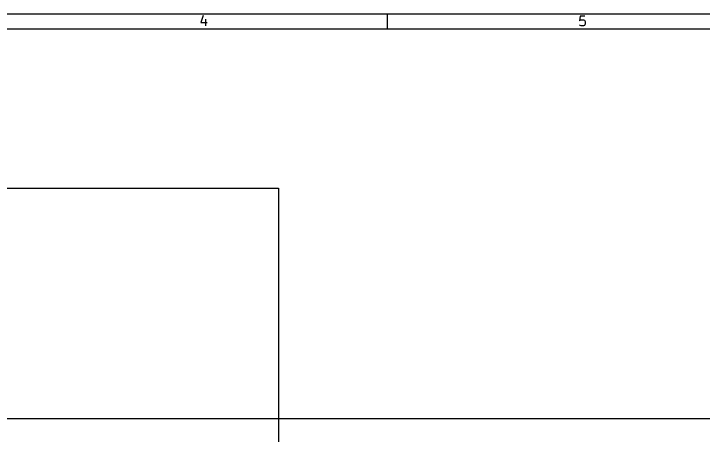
# Model space of a CAD drawing. Extents: x 0.4 to 16.1, y -11.3 to -0.4.
# Drawn here: x 6.325 to 9.908, y -2.584 to -0.394 of the extents above; entities that cross this region are included whole.
import ezdxf

# ---------------------------------------------------------------- set-up
doc = ezdxf.new("R2010")
doc.units = 0
doc.header["$MEASUREMENT"] = 0
for name, color, linetype in [('ORANGE2', 42, 'CONTINUOUS'), ('ORANGE3', 32, 'CONTINUOUS'), ('RED2', 1, 'CONTINUOUS')]:
    doc.layers.add(name, color=color, linetype=linetype)

msp = doc.modelspace()

# ---------------------------------------------------------------- linework, layer by layer
at = {"layer": 'ORANGE2', "linetype": 'CONTINUOUS'}
msp.add_line((7.7, -1.3), (7.7, -3.85), dxfattribs=at)
at = {"layer": 'ORANGE3', "linetype": 'CONTINUOUS'}
for p, q in [((4.4, -1.3), (7.7, -1.3)), ((12, -2.5), (4.65, -2.5))]:
    msp.add_line(p, q, dxfattribs=at)
at = {"layer": 'RED2', "linetype": 'CONTINUOUS'}
for p, q in [((0.3937, -0.3937), (16.1413, -0.3937)), ((8.2677, -0.4724), (8.2677, -0.3937)), ((7.3093, -0.4028), (7.2971, -0.4394)), ((7.3215, -0.4223), (7.3215, -0.4564)), ((9.268, -0.4053), (9.2656, -0.4296)), ((9.2656, -0.4296), (9.268, -0.4272)), ((9.2924, -0.4053), (9.268, -0.4053)), ((9.268, -0.4272), (9.2729, -0.4248)), ((9.2729, -0.4248), (9.2851, -0.4248)), ((9.2851, -0.4248), (9.29, -0.4272)), ((9.29, -0.4272), (9.2924, -0.4296)), ((9.2924, -0.4296), (9.2948, -0.4345)), ((7.2971, -0.4394), (7.3288, -0.4394)), ((9.268, -0.454), (9.2656, -0.4516)), ((9.2729, -0.4564), (9.268, -0.454)), ((9.2851, -0.4564), (9.2729, -0.4564)), ((9.29, -0.454), (9.2851, -0.4564)), ((9.2924, -0.4516), (9.29, -0.454)), ((9.2948, -0.4467), (9.2924, -0.4516)), ((9.2948, -0.4345), (9.2948, -0.4467)), ((0.4724, -0.4724), (16.0626, -0.4724))]:
    msp.add_line(p, q, dxfattribs=at)

doc.saveas('drawing.dxf')
